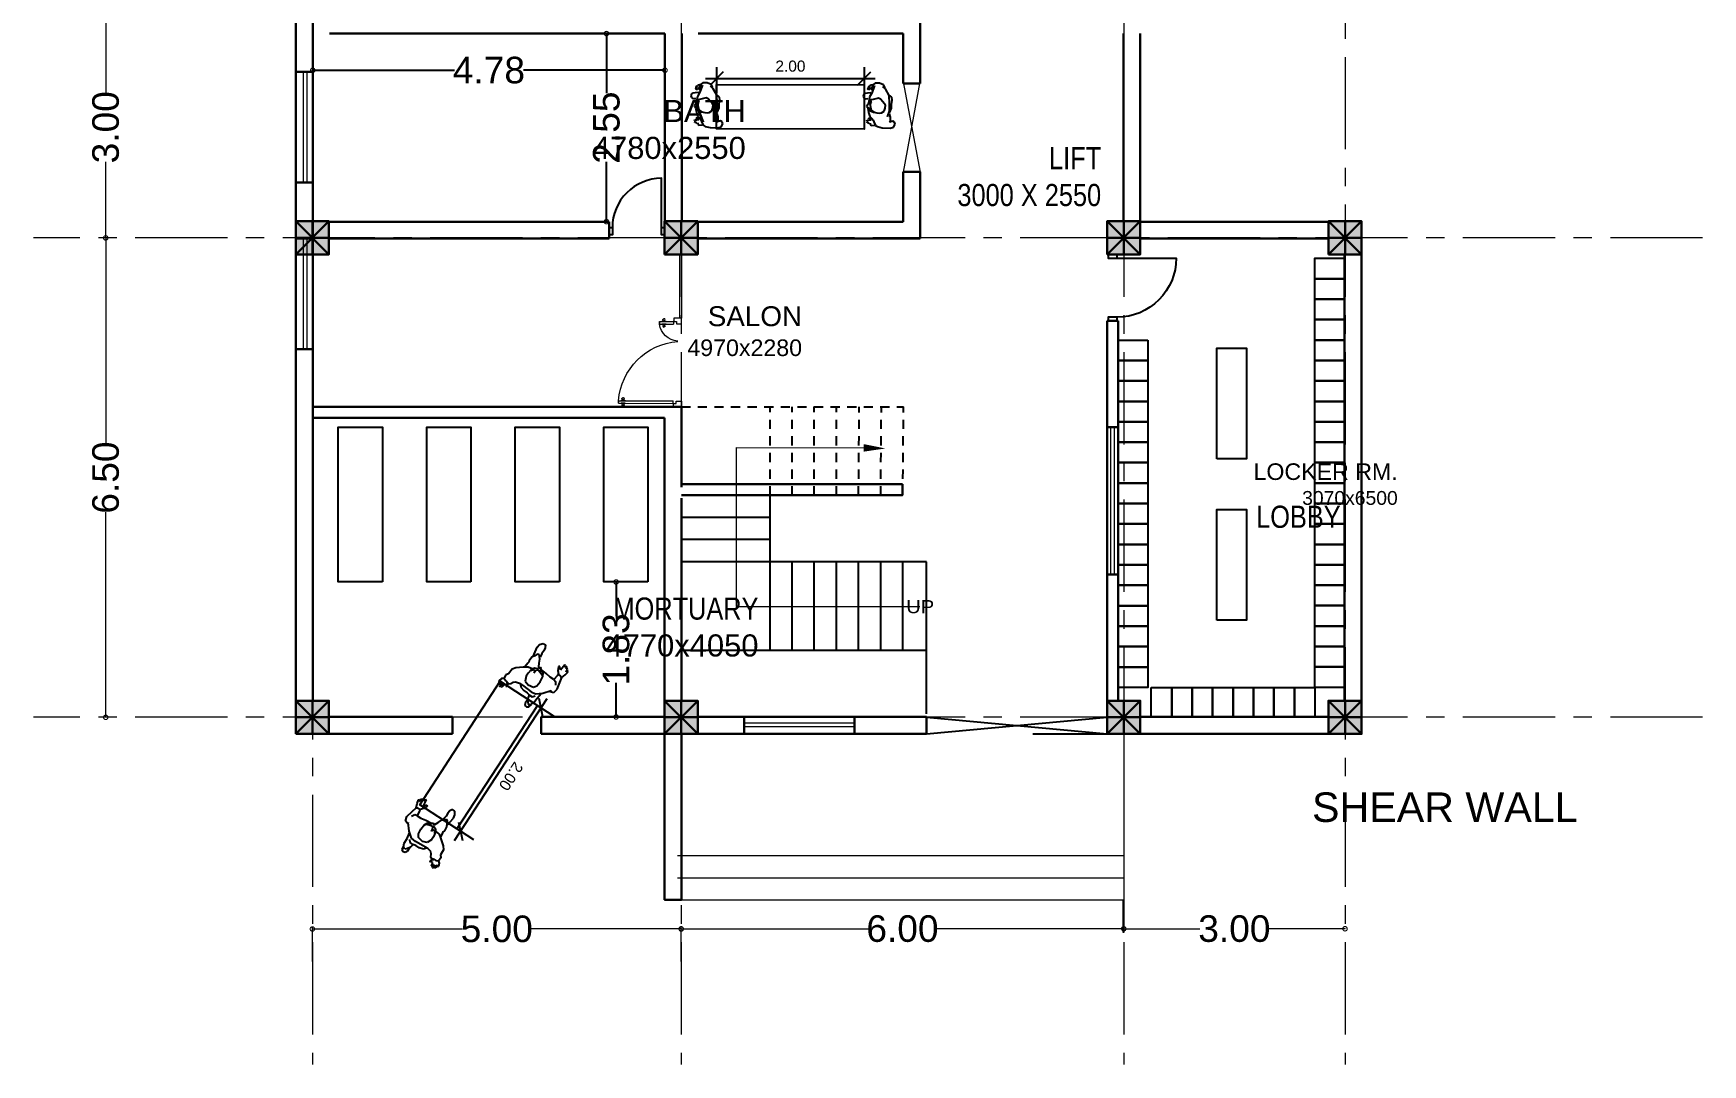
# Model space of a CAD drawing. Header units: metres. Extents: x 319894 to 3389272, y 120 to 6136017.
# Drawn here: x 321311.28 to 321333.91, y 3068001.43 to 3068015.41 of the extents above; entities that cross this region are included whole.
import ezdxf

# ---------------------------------------------------------------- set-up
doc = ezdxf.new("R2010")
doc.units = ezdxf.units.M
doc.header["$MEASUREMENT"] = 0
for name, pattern in [('CENTER', [2, 1.25, -0.25, 0.25, -0.25]), ('DASHED4', [0.1875, 0.125, -0.0625]), ('HIDDEN', [0.375, 0.25, -0.125])]:
    doc.linetypes.add(name, pattern=pattern)
doc.layers.get('Defpoints').update_dxf_attribs({"color": 254})
for name, color, linetype in [('A-TEXT', 7, 'Continuous'), ('door_cad-block.com', 7, 'Continuous'), ('S-DIM', 7, 'Continuous'), ('steps', 23, 'Continuous'), ('TEXT', 255, 'Continuous')]:
    doc.layers.add(name, color=color, linetype=linetype)
for name, color, linetype, lineweight in [('centerline', 255, 'HIDDEN', 5), ('column', 50, 'Continuous', 30), ('DOORS', 4, 'Continuous', 0), ('hatch', 252, 'Continuous', 15), ('Stairs', 31, 'Continuous', 20), ('wall', 4, 'Continuous', 30), ('window-door', 4, 'Continuous', 20)]:
    doc.layers.add(name, color=color, linetype=linetype, lineweight=lineweight)
doc.styles.add('Estilo_Generado_3', font='arial.ttf', dxfattribs={"width": 1.1})
doc.styles.get("Standard").update_dxf_attribs({"font": 'arial.ttf'})
doc.styles.add('TEXTS', font='swissl.ttf')
doc.dimstyles.new('DIMTEXT', dxfattribs={"dimscale": 0.4, "dimtxt": 0.9, "dimasz": 0.3, "dimexe": 0.05, "dimexo": 0.05, "dimgap": 0.05, "dimtad": 0, "dimzin": 1, "dimdsep": 46, "dimtxsty": 'TEXTS', "dimblk": 'DOTSMALL', "dimcen": 0.1, "dimclrd": 256, "dimclre": 6, "dimclrt": 3, "dimadec": 0, "dimazin": 0, "dimtfac": 0.15, "dimtix": 1, "dimtofl": 0, "dimtmove": 1, "dimatfit": 3, "dimldrblk": 'OPEN', "dimfxl": 1, "dimtolj": 1, "dimtzin": 0, "dimarcsym": 0})
doc.dimstyles.get("Standard").update_dxf_attribs({"dimtxt": 0.2, "dimasz": 0.18, "dimexe": 0.2, "dimexo": 0.2, "dimgap": 0.09, "dimtad": 1, "dimzin": 0, "dimdsep": 46, "dimtxsty": 'Standard', "dimblk": 'OBLIQUE', "dimcen": 0.09, "dimdle": 0.15, "dimclrt": 7, "dimadec": 0, "dimazin": 0, "dimtfac": 1, "dimtofl": 0, "dimtmove": 0, "dimatfit": 3, "dimfxl": 0.3, "dimfxlon": 1, "dimtfillclr": 2, "dimtolj": 1, "dimtzin": 0, "dimarcsym": 0})

# ---------------------------------------------------------------- blocks, each defined once
blk = doc.blocks.new('R87')
at = {"color": 0, "linetype": 'ByBlock'}
for p, q in [((-258, 779), (-289, 729)), ((-289, 729), (-275, 693)), ((-275, 693), (-246, 674)), ((-201, 798), (-258, 779)), ((-246, 674), (-191, 690)), ((-205, 669), (-210, 604)), ((-210, 604), (-193, 546)), ((-191, 690), (-205, 669)), ((-64, 789), (-201, 798)), ((-155, 602), (-191, 501)), ((20, 770), (-64, 789)), ((54, 748), (20, 770)), ((85, 686), (54, 748)), ((68, 748), (133, 755)), ((95, 654), (85, 686)), ((121, 628), (95, 654)), ((155, 590), (121, 628)), ((169, 654), (129, 652)), ((129, 652), (141, 635)), ((133, 755), (143, 738)), ((143, 738), (133, 724)), ((133, 724), (167, 722)), ((141, 635), (169, 633)), ((172, 621), (148, 614)), ((174, 520), (155, 590)), ((172, 712), (165, 710)), ((165, 710), (201, 702)), ((167, 722), (172, 712)), ((203, 654), (169, 654)), ((169, 633), (172, 621)), ((201, 695), (189, 681)), ((189, 681), (208, 671)), ((201, 702), (201, 695)), ((208, 671), (203, 654)), ((-227, 381), (-239, 309)), ((-239, 309), (-232, 258)), ((-225, 450), (-227, 381)), ((-191, 530), (-225, 450)), ((-191, 501), (-193, 369)), ((-193, 369), (-186, 227)), ((-117, 448), (-122, 396)), ((-122, 396), (-101, 365)), ((-96, 497), (-117, 448)), ((-101, 365), (-73, 334)), ((-50, 526), (-96, 497)), ((-73, 334), (-33, 289)), ((-16, 536), (-50, 526)), ((28, 528), (-16, 536)), ((52, 522), (28, 528)), ((49, 285), (95, 295)), ((91, 518), (52, 522)), ((129, 482), (80, 515)), ((130, 500), (91, 518)), ((95, 295), (140, 303)), ((124, 333), (143, 359)), ((136, 328), (124, 333)), ((143, 441), (129, 482)), ((156, 483), (130, 500)), ((143, 316), (136, 328)), ((136, 302), (143, 316)), ((140, 303), (164, 326)), ((148, 390), (143, 441)), ((143, 359), (148, 390)), ((155, 246), (172, 328)), ((168, 454), (156, 483)), ((164, 326), (176, 356)), ((174, 441), (168, 454)), ((172, 328), (181, 378)), ((189, 448), (174, 520)), ((181, 433), (174, 441)), ((176, 356), (182, 376)), ((203, 422), (181, 433)), ((182, 376), (195, 391)), ((195, 391), (206, 399)), ((209, 409), (203, 422)), ((206, 399), (209, 409)), ((-232, 258), (-186, 218)), ((-186, 227), (-124, 112)), ((-124, 112), (-76, 67)), ((-116, 93), (-88, 38)), ((-88, 38), (-20, 7)), ((-33, 289), (1, 274)), ((-20, 7), (59, 9)), ((1, 274), (49, 285)), ((59, 9), (97, 35)), ((66, 47), (114, 182)), ((126, 40), (90, 33)), ((97, 35), (114, 88)), ((124, 107), (105, 131)), ((114, 182), (155, 246)), ((114, 88), (124, 107)), ((148, 55), (126, 40)), ((129, 98), (148, 107)), ((193, 179), (131, 174)), ((148, 107), (153, 122)), ((150, 71), (148, 55)), ((172, 88), (150, 71)), ((153, 122), (177, 122)), ((157, 71), (181, 71)), ((189, 105), (172, 88)), ((181, 98), (174, 98)), ((177, 122), (189, 105)), ((181, 71), (181, 98)), ((184, 285), (225, 287)), ((229, 182), (193, 179)), ((225, 287), (251, 266)), ((251, 201), (229, 182)), ((251, 266), (261, 237)), ((261, 237), (251, 201))]:
    blk.add_line(p, q, dxfattribs=at)
blk = doc.blocks.new('_Oblique')
at = {"color": 0, "linetype": 'ByBlock', "lineweight": -2}
blk.add_line((-0.5, -0.5), (0.5, 0.5), dxfattribs=at)
blk = doc.blocks.new('*D839')
at = {"layer": 'Defpoints', "color": 0, "transparency": 16777216}
for p in [(321647.639, 3067899.756), (321649.639, 3067899.752), (321649.639, 3067899.401)]:
    blk.add_point(p, dxfattribs=at)
at = {"layer": 'S-DIM', "color": 0, "lineweight": -2, "transparency": 16777216}
for p, q in [((321647.639, 3067899.556), (321647.639, 3067899.201)), ((321649.639, 3067899.552), (321649.639, 3067899.201)), ((321647.489, 3067899.401), (321649.789, 3067899.401))]:
    blk.add_line(p, q, dxfattribs=at)
at = {"layer": 'S-DIM', "color": 0, "lineweight": -2, "transparency": 16777216, "xscale": 0.18, "yscale": 0.18, "zscale": 0.18, "rotation": 180}
blk.add_blockref('_Oblique', (321647.639, 3067899.401), dxfattribs=at)
at = {"layer": 'S-DIM', "color": 0, "lineweight": -2, "transparency": 16777216, "xscale": 0.18, "yscale": 0.18, "zscale": 0.18}
blk.add_blockref('_Oblique', (321649.639, 3067899.401), dxfattribs=at)
at = {"layer": 'S-DIM', "color": 7, "transparency": 16777216, "insert": (321648.639, 3067899.567), "char_height": 0.15, "attachment_point": 5}
blk.add_mtext('\\A1;2.00', dxfattribs=at)
blk = doc.blocks.new('R94')
at = {"color": 0, "linetype": 'ByBlock'}
for p, q in [((-458, 914), (-467, 898)), ((-467, 898), (-401, 887)), ((-393, 917), (-458, 914)), ((-401, 887), (-448, 882)), ((-431, 947), (-442, 933)), ((-442, 933), (-393, 917)), ((-374, 941), (-431, 947)), ((-390, 974), (-401, 963)), ((-401, 963), (-374, 941)), ((-331, 955), (-390, 974)), ((-306, 922), (-331, 955)), ((-323, 879), (-306, 920)), ((-238, 928), (-306, 922)), ((-195, 895), (-238, 928)), ((-92, 890), (-195, 895)), ((-37, 846), (-92, 890)), ((-448, 882), (-448, 865)), ((-448, 865), (-385, 852)), ((-380, 833), (-401, 814)), ((-401, 814), (-396, 797)), ((-396, 797), (-366, 803)), ((-385, 852), (-380, 833)), ((-366, 803), (-328, 835)), ((-328, 835), (-336, 797)), ((-336, 797), (-317, 770)), ((-325, 835), (-323, 879)), ((-317, 770), (-274, 746)), ((-274, 746), (-241, 716)), ((-233, 621), (-274, 586)), ((-241, 716), (-227, 645)), ((-227, 645), (-227, 550)), ((-59, 616), (-140, 579)), ((6, 616), (-59, 616)), ((44, 746), (-37, 846)), ((77, 602), (6, 616)), ((93, 673), (44, 746)), ((148, 713), (63, 724)), ((70, 599), (104, 575)), ((141, 568), (77, 602)), ((107, 599), (93, 673)), ((172, 711), (148, 713)), ((196, 719), (172, 711)), ((273, 713), (196, 719)), ((324, 683), (273, 713)), ((300, 702), (474, 732)), ((370, 664), (324, 683)), ((327, 575), (362, 607)), ((427, 602), (357, 591)), ((362, 607), (384, 632)), ((384, 632), (370, 664)), ((487, 599), (427, 602)), ((474, 732), (536, 719)), ((542, 607), (487, 599)), ((536, 719), (588, 681)), ((588, 632), (542, 607)), ((588, 681), (588, 632)), ((-502, 352), (-510, 314)), ((-510, 314), (-486, 279)), ((-469, 369), (-502, 352)), ((-390, 366), (-469, 369)), ((-418, 344), (-456, 312)), ((-456, 312), (-431, 271)), ((-369, 374), (-418, 344)), ((-306, 390), (-369, 374)), ((-298, 439), (-306, 385)), ((-306, 385), (-306, 325)), ((-306, 325), (-265, 292)), ((-295, 512), (-298, 439)), ((-274, 586), (-295, 512)), ((-227, 550), (-241, 393)), ((-241, 393), (-230, 306)), ((-230, 306), (-149, 203)), ((-140, 579), (-169, 499)), ((-169, 499), (-150, 400)), ((-150, 400), (-98, 365)), ((-98, 365), (-5, 352)), ((-5, 352), (99, 363)), ((93, 537), (62, 534)), ((62, 534), (107, 529)), ((107, 379), (77, 363)), ((107, 550), (93, 537)), ((99, 363), (151, 391)), ((104, 575), (107, 550)), ((107, 529), (137, 515)), ((123, 417), (107, 379)), ((137, 461), (123, 417)), ((137, 515), (145, 491)), ((145, 491), (137, 461)), ((167, 508), (141, 568)), ((151, 391), (162, 437)), ((158, 249), (175, 344)), ((162, 437), (168, 454)), ((192, 500), (167, 508)), ((168, 454), (196, 467)), ((175, 344), (184, 454)), ((206, 485), (192, 500)), ((196, 507), (199, 518)), ((196, 467), (206, 485)), ((199, 518), (259, 545)), ((259, 545), (327, 575)), ((-486, 279), (-428, 263)), ((-431, 271), (-371, 246)), ((-371, 246), (-276, 241)), ((-276, 241), (-170, 225)), ((-149, 203), (-29, 105)), ((-51, 111), (-32, 51)), ((-29, 105), (-51, 111)), ((-32, 51), (47, 29)), ((47, 29), (169, 56)), ((148, 130), (90, 94)), ((158, 176), (148, 130)), ((158, 173), (158, 249)), ((251, 159), (158, 173)), ((169, 56), (264, 78)), ((281, 157), (251, 159)), ((256, 75), (278, 102)), ((264, 78), (338, 51)), ((278, 102), (281, 149)), ((327, 203), (281, 157)), ((395, 227), (327, 203)), ((338, 51), (406, 37)), ((359, 165), (376, 181)), ((479, 151), (359, 165)), ((376, 181), (408, 208)), ((387, 64), (444, 70)), ((422, 56), (387, 64)), ((408, 208), (395, 227)), ((406, 37), (422, 56)), ((430, 92), (471, 97)), ((449, 89), (430, 92)), ((441, 127), (479, 135)), ((476, 119), (441, 127)), ((444, 70), (449, 89)), ((471, 97), (476, 119)), ((479, 135), (479, 151))]:
    blk.add_line(p, q, dxfattribs=at)
blk = doc.blocks.new('*D838')
at = {"layer": 'Defpoints', "color": 0, "transparency": 16777216}
for p in [(321697.64, 3067904.177), (321699.64, 3067904.177), (321697.64, 3067903.762)]:
    blk.add_point(p, dxfattribs=at)
at = {"layer": 'S-DIM', "color": 0, "lineweight": -2, "transparency": 16777216}
for p, q in [((321697.64, 3067903.977), (321697.64, 3067903.562)), ((321699.64, 3067903.977), (321699.64, 3067903.562)), ((321699.79, 3067903.762), (321697.49, 3067903.762))]:
    blk.add_line(p, q, dxfattribs=at)
at = {"layer": 'S-DIM', "color": 0, "lineweight": -2, "transparency": 16777216, "xscale": 0.18, "yscale": 0.18, "zscale": 0.18, "rotation": 180}
blk.add_blockref('_Oblique', (321697.64, 3067903.762), dxfattribs=at)
at = {"layer": 'S-DIM', "color": 0, "lineweight": -2, "transparency": 16777216, "xscale": 0.18, "yscale": 0.18, "zscale": 0.18}
blk.add_blockref('_Oblique', (321699.64, 3067903.762), dxfattribs=at)
at = {"layer": 'S-DIM', "color": 7, "transparency": 16777216, "insert": (321698.64, 3067903.929), "char_height": 0.15, "attachment_point": 5}
blk.add_mtext('\\A1;2.00', dxfattribs=at)
blk = doc.blocks.new('column')
at = {"layer": 'hatch'}
h = blk.add_hatch(color=256, dxfattribs=at)
h.dxf.hatch_style = 1
h.paths.add_polyline_path([(0, 0), (0.45, 0), (0.45, 0.45), (0, 0.45)])
at = {"layer": 'column'}
for p, q in [((0, 0.45), (0.45, 0)), ((0, 0), (0.45, 0.45)), ((0.225, 0.45), (0.225, 0)), ((0, 0.225), (0.45, 0.225))]:
    blk.add_line(p, q, dxfattribs=at)
blk.add_lwpolyline([(0, 0), (0.45, 0), (0.45, 0.45), (0, 0.45)], close=True, dxfattribs=at)
blk = doc.blocks.new('_DotSmall')
at = {"color": 0, "linetype": 'ByBlock', "const_width": 0.5}
blk.add_lwpolyline([(-0.0625, 0, 1), (0.0625, 0, 1)], format="xyb", close=True, dxfattribs=at)
blk = doc.blocks.new('*D887')
at = {"layer": 'Defpoints', "color": 0, "transparency": 16777216}
for p in [(322135.582, 3068068.094), (322135.582, 3068065.094), (322135.582, 3068065.094)]:
    blk.add_point(p, dxfattribs=at)
at = {"layer": 'S-DIM', "lineweight": -2, "transparency": 16777216}
for p, q in [((322135.582, 3068068.094), (322135.582, 3068067.063)), ((322135.582, 3068065.094), (322135.582, 3068066.126))]:
    blk.add_line(p, q, dxfattribs=at)
at = {"layer": 'S-DIM', "color": 6, "lineweight": -2, "transparency": 16777216}
for p, q in [((322135.602, 3068068.094), (322135.602, 3068068.094)), ((322135.602, 3068065.094), (322135.602, 3068065.094))]:
    blk.add_line(p, q, dxfattribs=at)
at = {"layer": 'S-DIM', "lineweight": -2, "transparency": 16777216, "xscale": 0.12, "yscale": 0.12, "zscale": 0.12}
for p, rotation in [((322135.582, 3068068.094), 90), ((322135.582, 3068065.094), 270)]:
    blk.add_blockref('_DotSmall', p, dxfattribs=dict(at, rotation=rotation))
at = {"layer": 'S-DIM', "color": 3, "transparency": 16777216, "insert": (322135.582, 3068066.594), "char_height": 0.36, "attachment_point": 5, "rotation": 90, "style": 'TEXTS'}
blk.add_mtext('\\A1;3.00', dxfattribs=at)
blk = doc.blocks.new('_Open')
at = {"color": 0, "linetype": 'ByBlock', "lineweight": -2}
for p, q in [((-1, 0.17), (0, 0)), ((-1, -0.17), (0, 0)), ((0, 0), (-1, 0))]:
    blk.add_line(p, q, dxfattribs=at)
blk = doc.blocks.new('*D888')
at = {"layer": 'Defpoints', "color": 0, "transparency": 16777216}
for p in [(322135.582, 3068065.094), (322135.582, 3068058.594), (322135.582, 3068058.594)]:
    blk.add_point(p, dxfattribs=at)
at = {"layer": 'S-DIM', "lineweight": -2, "transparency": 16777216}
for p, q in [((322135.582, 3068065.094), (322135.582, 3068062.312)), ((322135.582, 3068058.594), (322135.582, 3068061.377))]:
    blk.add_line(p, q, dxfattribs=at)
at = {"layer": 'S-DIM', "color": 6, "lineweight": -2, "transparency": 16777216}
for p, q in [((322135.602, 3068065.094), (322135.602, 3068065.094)), ((322135.602, 3068058.594), (322135.602, 3068058.594))]:
    blk.add_line(p, q, dxfattribs=at)
at = {"layer": 'S-DIM', "lineweight": -2, "transparency": 16777216, "xscale": 0.12, "yscale": 0.12, "zscale": 0.12}
for p, rotation in [((322135.582, 3068065.094), 90), ((322135.582, 3068058.594), 270)]:
    blk.add_blockref('_DotSmall', p, dxfattribs=dict(at, rotation=rotation))
at = {"layer": 'S-DIM', "color": 3, "transparency": 16777216, "insert": (322135.582, 3068061.844), "char_height": 0.36, "attachment_point": 5, "rotation": 90, "style": 'TEXTS'}
blk.add_mtext('\\A1;6.50', dxfattribs=at)
blk = doc.blocks.new('*D889')
at = {"layer": 'Defpoints', "color": 0, "transparency": 16777216}
for p in [(322143.384, 3068055.724), (322138.384, 3068055.262), (322143.384, 3068055.262)]:
    blk.add_point(p, dxfattribs=at)
at = {"layer": 'S-DIM', "color": 6, "lineweight": -2, "transparency": 16777216}
for p, q in [((322138.384, 3068055.282), (322138.384, 3068055.744)), ((322143.384, 3068055.282), (322143.384, 3068055.744))]:
    blk.add_line(p, q, dxfattribs=at)
at = {"layer": 'S-DIM', "lineweight": -2, "transparency": 16777216}
for p, q in [((322138.384, 3068055.724), (322140.417, 3068055.724)), ((322143.384, 3068055.724), (322141.352, 3068055.724))]:
    blk.add_line(p, q, dxfattribs=at)
at = {"layer": 'S-DIM', "lineweight": -2, "transparency": 16777216, "xscale": 0.12, "yscale": 0.12, "zscale": 0.12, "rotation": 180}
blk.add_blockref('_DotSmall', (322138.384, 3068055.724), dxfattribs=at)
at = {"layer": 'S-DIM', "lineweight": -2, "transparency": 16777216, "xscale": 0.12, "yscale": 0.12, "zscale": 0.12}
blk.add_blockref('_DotSmall', (322143.384, 3068055.724), dxfattribs=at)
at = {"layer": 'S-DIM', "color": 3, "transparency": 16777216, "insert": (322140.884, 3068055.724), "char_height": 0.36, "attachment_point": 5, "style": 'TEXTS'}
blk.add_mtext('\\A1;5.00', dxfattribs=at)
blk = doc.blocks.new('*D890')
at = {"layer": 'Defpoints', "color": 0, "transparency": 16777216}
for p in [(322149.384, 3068055.727), (322149.384, 3068055.727), (322143.384, 3068055.262)]:
    blk.add_point(p, dxfattribs=at)
at = {"layer": 'S-DIM', "color": 6, "lineweight": -2, "transparency": 16777216}
blk.add_line((322143.384, 3068055.282), (322143.384, 3068055.747), dxfattribs=at)
at = {"layer": 'S-DIM', "lineweight": -2, "transparency": 16777216}
for p, q in [((322143.384, 3068055.727), (322145.917, 3068055.727)), ((322149.384, 3068055.727), (322146.851, 3068055.727))]:
    blk.add_line(p, q, dxfattribs=at)
at = {"layer": 'S-DIM', "lineweight": -2, "transparency": 16777216, "xscale": 0.12, "yscale": 0.12, "zscale": 0.12, "rotation": 180}
blk.add_blockref('_DotSmall', (322143.384, 3068055.727), dxfattribs=at)
at = {"layer": 'S-DIM', "lineweight": -2, "transparency": 16777216, "xscale": 0.12, "yscale": 0.12, "zscale": 0.12}
blk.add_blockref('_DotSmall', (322149.384, 3068055.727), dxfattribs=at)
at = {"layer": 'S-DIM', "color": 3, "transparency": 16777216, "insert": (322146.384, 3068055.727), "char_height": 0.36, "attachment_point": 5, "style": 'TEXTS'}
blk.add_mtext('\\A1;6.00', dxfattribs=at)
blk = doc.blocks.new('*D891')
at = {"layer": 'Defpoints', "color": 0, "transparency": 16777216}
for p in [(322149.384, 3068055.727), (322152.384, 3068055.727), (322152.384, 3068055.727)]:
    blk.add_point(p, dxfattribs=at)
at = {"layer": 'S-DIM', "lineweight": -2, "transparency": 16777216}
for p, q in [((322149.384, 3068055.727), (322150.416, 3068055.727)), ((322152.384, 3068055.727), (322151.353, 3068055.727))]:
    blk.add_line(p, q, dxfattribs=at)
at = {"layer": 'S-DIM', "lineweight": -2, "transparency": 16777216, "xscale": 0.12, "yscale": 0.12, "zscale": 0.12, "rotation": 180}
blk.add_blockref('_DotSmall', (322149.384, 3068055.727), dxfattribs=at)
at = {"layer": 'S-DIM', "lineweight": -2, "transparency": 16777216, "xscale": 0.12, "yscale": 0.12, "zscale": 0.12}
blk.add_blockref('_DotSmall', (322152.384, 3068055.727), dxfattribs=at)
at = {"layer": 'S-DIM', "color": 3, "transparency": 16777216, "insert": (322150.884, 3068055.727), "char_height": 0.36, "attachment_point": 5, "style": 'TEXTS'}
blk.add_mtext('\\A1;3.00', dxfattribs=at)
blk = doc.blocks.new('*D971')
at = {"layer": 'Defpoints', "color": 0, "transparency": 16777216}
for p in [(321319.31, 3068007.975), (321319.178, 3068006.145), (321319.31, 3068006.145)]:
    blk.add_point(p, dxfattribs=at)
at = {"layer": 'S-DIM', "color": 6, "lineweight": -2, "transparency": 16777216}
for p, q in [((321319.29, 3068007.975), (321319.158, 3068007.975)), ((321319.29, 3068006.145), (321319.158, 3068006.145))]:
    blk.add_line(p, q, dxfattribs=at)
at = {"layer": 'S-DIM', "lineweight": -2, "transparency": 16777216}
for p, q in [((321319.178, 3068007.975), (321319.178, 3068007.512)), ((321319.178, 3068006.145), (321319.178, 3068006.608))]:
    blk.add_line(p, q, dxfattribs=at)
at = {"layer": 'S-DIM', "lineweight": -2, "transparency": 16777216, "xscale": 0.12, "yscale": 0.12, "zscale": 0.12}
for p, rotation in [((321319.178, 3068007.975), 90), ((321319.178, 3068006.145), 270)]:
    blk.add_blockref('_DotSmall', p, dxfattribs=dict(at, rotation=rotation))
at = {"layer": 'S-DIM', "color": 3, "transparency": 16777216, "insert": (321319.178, 3068007.06), "char_height": 0.36, "attachment_point": 5, "rotation": 90, "style": 'TEXTS'}
blk.add_mtext('\\A1;1.83', dxfattribs=at)
blk = doc.blocks.new('*U14')
at = {"color": 0}
for points in [[(-900, 0), (-850, 0), (-850, 121), (-900, 121)], [(-50, 0), (0, 0), (0, 121), (-50, 121)]]:
    blk.add_lwpolyline(points, close=True, dxfattribs=at)
at = {"color": 0, "linetype": 'ByBlock', "ltscale": 10}
blk.add_lwpolyline([(-50, 0), (-50, -800, -0.414214), (-850, 0)], format="xyb", dxfattribs=at)
blk = doc.blocks.new('*U835')
at = {"layer": 'DOORS', "linetype": 'Continuous', "lineweight": 0}
for p, q in [((8137.3, -1857.9), (8142, -1857.9)), ((8142.2, -1860), (8142.2, -1861.5)), ((8150.8, -1860), (8142.2, -1860)), ((8150.8, -1861.5), (8142.2, -1861.5)), ((8150.8, -1860), (8150.8, -1861.5)), ((8150.8, -1861.5), (8150.8, -1860)), ((8137.3, -1912), (8142, -1912)), ((8142.2, -1909.9), (8142.2, -1908.4)), ((8175.6, -1908.4), (8142.2, -1908.4)), ((8175.6, -1909.9), (8142.2, -1909.9)), ((8175.6, -1909.9), (8175.6, -1908.4)), ((8175.6, -1908.4), (8175.6, -1909.9))]:
    blk.add_line(p, q, dxfattribs=at)
for points in [[(8142, -1857.9), (8142, -1859.9), (8140.4, -1859.9), (8140.4, -1861.4), (8137.3, -1861.4), (8137.3, -1857.9)], [(8142, -1912), (8142, -1910), (8140.4, -1910), (8140.4, -1908.5), (8137.3, -1908.5), (8137.3, -1912)]]:
    blk.add_lwpolyline(points, dxfattribs=at)
for points in [[(8149.2, -1860), (8146.8, -1860), (8147.9, -1859.6), (8147.9, -1859.4, 0.414214), (8147.8, -1859.3, -0.990713), (8147.9, -1858.3), (8148.2, -1858.3)], [(8149.2, -1861.5), (8146.8, -1861.5), (8147.9, -1861.9), (8147.9, -1862.1, -0.414214), (8147.8, -1862.2, 0.990713), (8147.9, -1863.2), (8148.2, -1863.2)], [(8146.9, -1860), (8149.4, -1860), (8148.3, -1859.6), (8148.3, -1859.4, -0.414214), (8148.4, -1859.3, 0.990713), (8148.2, -1858.3), (8147.9, -1858.3)], [(8146.9, -1861.5), (8149.4, -1861.5), (8148.3, -1861.9), (8148.3, -1862.1, 0.414214), (8148.4, -1862.2, -0.990713), (8148.2, -1863.2), (8147.9, -1863.2)], [(8174.1, -1908.4), (8171.6, -1908.4), (8172.7, -1907.9), (8172.7, -1907.8, 0.414214), (8172.6, -1907.7, -0.990713), (8172.7, -1906.6), (8173.1, -1906.6)], [(8174.1, -1909.9), (8171.6, -1909.9), (8172.7, -1910.3), (8172.7, -1910.5, -0.414214), (8172.6, -1910.6, 0.990713), (8172.7, -1911.6), (8173.1, -1911.6)], [(8171.7, -1908.4), (8174.2, -1908.4), (8173.1, -1907.9), (8173.1, -1907.8, -0.414214), (8173.2, -1907.7, 0.990713), (8173.1, -1906.6), (8172.7, -1906.6)], [(8171.7, -1909.9), (8174.2, -1909.9), (8173.1, -1910.3), (8173.1, -1910.5, 0.414214), (8173.2, -1910.6, -0.990713), (8173.1, -1911.6), (8172.7, -1911.6)]]:
    blk.add_lwpolyline(points, format="xyb", dxfattribs=at)
for points in [[(8148, -1858.2), (8148, -1858.3), (8148.2, -1858.3), (8148.2, -1858.2)], [(8148, -1863.4), (8148, -1863.2), (8148.2, -1863.2), (8148.2, -1863.4)], [(8172.8, -1906.5), (8172.8, -1906.6), (8173, -1906.6), (8173, -1906.5)], [(8172.8, -1911.7), (8172.8, -1911.6), (8173, -1911.6), (8173, -1911.7)]]:
    blk.add_lwpolyline(points, close=True, dxfattribs=at)
for centre in [(8142.2, -1859.9), (8142.2, -1910)]:
    blk.add_circle(centre, 0.165, dxfattribs=at)
at = {"layer": 'window-door'}
for centre, radius, start, end in [((8138.7, -1859.8), 12.2, 274.3787, 351.9271), ((8136.2, -1911.5), 39.6, 4.4787, 84.983)]:
    blk.add_arc(centre, radius, start, end, dxfattribs=at)
blk = doc.blocks.new('*D981')
at = {"layer": 'Defpoints', "color": 0, "transparency": 16777216}
for p in [(321315.065, 3068015.165), (321319.84, 3068015.165), (321319.84, 3068014.913)]:
    blk.add_point(p, dxfattribs=at)
at = {"layer": 'S-DIM', "color": 6, "lineweight": -2, "transparency": 16777216}
for p, q in [((321315.065, 3068015.145), (321315.065, 3068014.893)), ((321319.84, 3068015.145), (321319.84, 3068014.893))]:
    blk.add_line(p, q, dxfattribs=at)
at = {"layer": 'S-DIM', "lineweight": -2, "transparency": 16777216}
for p, q in [((321315.065, 3068014.913), (321316.986, 3068014.913)), ((321319.84, 3068014.913), (321317.92, 3068014.913))]:
    blk.add_line(p, q, dxfattribs=at)
at = {"layer": 'S-DIM', "lineweight": -2, "transparency": 16777216, "xscale": 0.12, "yscale": 0.12, "zscale": 0.12, "rotation": 180}
blk.add_blockref('_DotSmall', (321315.065, 3068014.913), dxfattribs=at)
at = {"layer": 'S-DIM', "lineweight": -2, "transparency": 16777216, "xscale": 0.12, "yscale": 0.12, "zscale": 0.12}
blk.add_blockref('_DotSmall', (321319.84, 3068014.913), dxfattribs=at)
at = {"layer": 'S-DIM', "color": 3, "transparency": 16777216, "insert": (321317.453, 3068014.913), "char_height": 0.36, "attachment_point": 5, "style": 'TEXTS'}
blk.add_mtext('\\A1;4.78', dxfattribs=at)
blk = doc.blocks.new('*D972')
at = {"layer": 'Defpoints', "color": 0, "transparency": 16777216}
for p in [(321318.454, 3068015.41), (321319.047, 3068015.41), (321318.454, 3068012.86)]:
    blk.add_point(p, dxfattribs=at)
at = {"layer": 'S-DIM', "color": 6, "lineweight": -2, "transparency": 16777216}
for p, q in [((321318.474, 3068015.41), (321319.067, 3068015.41)), ((321318.474, 3068012.86), (321319.067, 3068012.86))]:
    blk.add_line(p, q, dxfattribs=at)
at = {"layer": 'S-DIM', "lineweight": -2, "transparency": 16777216}
for p, q in [((321319.047, 3068015.41), (321319.047, 3068014.602)), ((321319.047, 3068012.86), (321319.047, 3068013.669))]:
    blk.add_line(p, q, dxfattribs=at)
at = {"layer": 'S-DIM', "lineweight": -2, "transparency": 16777216, "xscale": 0.12, "yscale": 0.12, "zscale": 0.12}
for p, rotation in [((321319.047, 3068015.41), 90), ((321319.047, 3068012.86), 270)]:
    blk.add_blockref('_DotSmall', p, dxfattribs=dict(at, rotation=rotation))
at = {"layer": 'S-DIM', "color": 3, "transparency": 16777216, "insert": (321319.047, 3068014.135), "char_height": 0.36, "attachment_point": 5, "rotation": 90, "style": 'TEXTS'}
blk.add_mtext('\\A1;2.55', dxfattribs=at)
blk = doc.blocks.new('*U950')
at = {"color": 0, "linetype": 'ByBlock', "ltscale": 10}
blk.add_lwpolyline([(-50, 0), (-50, 800, 0.414214), (-850, 0)], format="xyb", dxfattribs=at)
at = {"color": 0}
for points in [[(-900, 0), (-850, 0), (-850, -121), (-900, -121)], [(-50, 0), (0, 0), (0, -121), (-50, -121)]]:
    blk.add_lwpolyline(points, close=True, dxfattribs=at)
blk = doc.blocks.new('STRE')
at = {"layer": 'steps'}
blk.add_lwpolyline([(321649.639, 3067899.312), (321649.639, 3067898.712), (321647.639, 3067898.717), (321647.639, 3067899.317)], close=True, dxfattribs=at)
at = {"xscale": 0.0007747039203470117, "yscale": 0.0007747039203470117, "zscale": 0.0007747039203470117, "rotation": 180.3259778437039}
for p in [(321647.496, 3067899.348), (321649.832, 3067899.344)]:
    blk.add_blockref('R87', p, dxfattribs=at)
at = {"layer": 'S-DIM'}
dim = blk.add_linear_dim(base=(321649.639, 3067899.401), p1=(321647.639, 3067899.756), p2=(321649.639, 3067899.752), dimstyle='Standard', dxfattribs=at)
dim.commit()
dim.dimension.update_dxf_attribs({"geometry": '*D839', "text_midpoint": (321648.639, 3067899.567)})
blk = doc.blocks.new('STR')
at = {"layer": 'steps'}
blk.add_lwpolyline([(321699.64, 3067903.703), (321699.64, 3067903.103), (321697.64, 3067903.103), (321697.64, 3067903.703)], close=True, dxfattribs=at)
at = {"xscale": 0.0007699896977079835, "yscale": 0.0007699896977079835, "zscale": 0.0007699896977079835, "rotation": 180}
blk.add_blockref('R94', (321697.346, 3067903.832), dxfattribs=at)
at = {"xscale": -0.0007699896977079835, "yscale": 0.0007699896977079835, "zscale": 0.0007699896977079835}
blk.add_blockref('R94', (321699.904, 3067903.023), dxfattribs=at)
at = {"layer": 'S-DIM'}
dim = blk.add_linear_dim(base=(321697.64, 3067903.762), p1=(321699.64, 3067904.177), p2=(321697.64, 3067904.177), dimstyle='Standard', dxfattribs=at)
dim.commit()
dim.dimension.update_dxf_attribs({"geometry": '*D838', "text_midpoint": (321698.64, 3067903.929)})
blk = doc.blocks.new('BGRID')
at = {"layer": 'centerline', "linetype": 'CENTER'}
for p, q in [((322138.384, 3068091.545), (322138.384, 3068053.885)), ((322143.384, 3068091.545), (322143.384, 3068053.885)), ((322149.384, 3068091.545), (322149.384, 3068053.885)), ((322152.384, 3068091.545), (322152.384, 3068053.885)), ((322157.232, 3068065.094), (322134.601, 3068065.094)), ((322157.232, 3068065.094), (322134.601, 3068065.094)), ((322157.232, 3068058.594), (322134.601, 3068058.594))]:
    blk.add_line(p, q, dxfattribs=at)
at = {"layer": 'wall'}
for p in [(322138.159, 3068064.869), (322143.159, 3068064.869), (322149.159, 3068064.869), (322152.159, 3068064.869), (322138.159, 3068058.369), (322143.159, 3068058.369), (322149.159, 3068058.369), (322152.159, 3068058.369)]:
    blk.add_blockref('column', p, dxfattribs=at)
at = {"layer": 'S-DIM'}
for base, p1, p2, picture, middle in [((322135.582, 3068065.094), (322135.582, 3068068.094), (322135.582, 3068065.094), '*D887', (322135.582, 3068066.594)), ((322135.582, 3068058.594), (322135.582, 3068065.094), (322135.582, 3068058.594), '*D888', (322135.582, 3068061.844))]:
    dim = blk.add_linear_dim(base=base, p1=p1, p2=p2, angle=90, dimstyle='DIMTEXT', dxfattribs=at)
    dim.commit()
    dim.dimension.update_dxf_attribs({"geometry": picture, "text_midpoint": middle})
for base, p1, p2, picture, middle in [((322143.384, 3068055.724), (322138.384, 3068055.262), (322143.384, 3068055.262), '*D889', (322140.884, 3068055.724)), ((322149.384, 3068055.727), (322143.384, 3068055.262), (322149.384, 3068055.727), '*D890', (322146.384, 3068055.727)), ((322152.384, 3068055.727), (322149.384, 3068055.727), (322152.384, 3068055.727), '*D891', (322150.884, 3068055.727))]:
    dim = blk.add_linear_dim(base=base, p1=p1, p2=p2, dimstyle='DIMTEXT', dxfattribs=at)
    dim.commit()
    dim.dimension.update_dxf_attribs({"geometry": picture, "text_midpoint": middle})

msp = doc.modelspace()

# ---------------------------------------------------------------- linework, layer by layer
at = {"layer": 'Defpoints'}
for points in [[(321316.96, 3068006.146), (321315.279, 3068006.146)], [(321318.358, 3068006.146), (321318.16, 3068006.146)]]:
    msp.add_lwpolyline(points, dxfattribs=at)
at = {"layer": 'Stairs'}
for p, q in [((321323.297, 3068014.755), (321323.068, 3068013.529)), ((321323.068, 3068014.755), (321323.298, 3068013.529)), ((321320.807, 3068009.8), (321322.535, 3068009.793)), ((321320.807, 3068009.8), (321320.807, 3068007.644)), ((321320.807, 3068007.644), (321323.295, 3068007.644)), ((321320.009, 3068004.265), (321326.06, 3068004.265)), ((321320.009, 3068003.965), (321326.06, 3068003.965)), ((321320.009, 3068003.665), (321326.06, 3068003.665))]:
    msp.add_line(p, q, dxfattribs=at)
msp.add_lwpolyline([(321322.828, 3068009.785, 0, 0.102, 0), (321322.535, 3068009.793, 0.102, 0.102, 0)], format="xyseb", dxfattribs=at)
msp.add_lwpolyline([(321326.06, 3068005.915), (321326.06, 3068003.221), (321326.054, 3068003.221), (321326.054, 3068003.671)], dxfattribs=at)
at = {"layer": 'steps', "color": 251, "linetype": 'DASHED4'}
for p, q in [((321320.06, 3068010.35), (321323.075, 3068010.35)), ((321321.265, 3068009.15), (321321.265, 3068010.35)), ((321321.565, 3068009.15), (321321.565, 3068010.35)), ((321321.865, 3068009.15), (321321.865, 3068010.35)), ((321322.165, 3068009.15), (321322.165, 3068010.35)), ((321322.465, 3068009.15), (321322.475, 3068010.35)), ((321322.765, 3068009.15), (321322.775, 3068010.35)), ((321323.065, 3068009.15), (321323.075, 3068010.35)), ((321323.065, 3068009.15), (321321.265, 3068009.15))]:
    msp.add_line(p, q, dxfattribs=at)
at = {"layer": 'steps'}
for p, q in [((321321.265, 3068007.05), (321321.265, 3068009.15)), ((321321.265, 3068008.85), (321320.065, 3068008.85)), ((321321.265, 3068008.55), (321320.065, 3068008.55)), ((321321.265, 3068008.25), (321320.065, 3068008.25)), ((321323.388, 3068008.25), (321321.265, 3068008.25)), ((321321.565, 3068007.05), (321321.565, 3068008.25)), ((321321.865, 3068007.05), (321321.865, 3068008.25)), ((321322.165, 3068007.05), (321322.165, 3068008.25)), ((321322.465, 3068007.05), (321322.465, 3068008.25)), ((321322.765, 3068007.05), (321322.765, 3068008.25)), ((321323.065, 3068007.05), (321323.065, 3068008.25)), ((321323.388, 3068006.185), (321323.388, 3068008.25)), ((321320.065, 3068007.05), (321323.388, 3068007.05)), ((321323.065, 3068006.14), (321323.065, 3068006.134)), ((321323.388, 3068006.14), (321325.835, 3068005.915)), ((321323.388, 3068005.915), (321325.835, 3068006.14))]:
    msp.add_line(p, q, dxfattribs=at)
for points in [[(321329.05, 3068012.363), (321329.05, 3068012.086), (321328.65, 3068012.086), (321328.65, 3068012.363)], [(321329.05, 3068012.086), (321329.05, 3068011.809), (321328.65, 3068011.809), (321328.65, 3068012.086)], [(321329.05, 3068011.809), (321329.05, 3068011.532), (321328.65, 3068011.532), (321328.65, 3068011.809)], [(321329.05, 3068011.532), (321329.05, 3068011.255), (321328.65, 3068011.255), (321328.65, 3068011.532)], [(321326.385, 3068011.255), (321326.385, 3068010.978), (321325.985, 3068010.978), (321325.985, 3068011.255)], [(321329.05, 3068011.255), (321329.05, 3068010.978), (321328.65, 3068010.978), (321328.65, 3068011.255)], [(321326.385, 3068010.978), (321326.385, 3068010.701), (321325.985, 3068010.701), (321325.985, 3068010.978)], [(321329.05, 3068010.978), (321329.05, 3068010.701), (321328.65, 3068010.701), (321328.65, 3068010.978)], [(321326.385, 3068010.701), (321326.385, 3068010.424), (321325.985, 3068010.424), (321325.985, 3068010.701)], [(321329.05, 3068010.701), (321329.05, 3068010.424), (321328.65, 3068010.424), (321328.65, 3068010.701)], [(321326.385, 3068010.424), (321326.385, 3068010.147), (321325.985, 3068010.147), (321325.985, 3068010.424)], [(321329.05, 3068010.424), (321329.05, 3068010.147), (321328.65, 3068010.147), (321328.65, 3068010.424)], [(321316.01, 3068007.975), (321315.41, 3068007.975), (321315.41, 3068010.075), (321316.01, 3068010.075)], [(321317.21, 3068007.975), (321316.61, 3068007.975), (321316.61, 3068010.075), (321317.21, 3068010.075)], [(321318.41, 3068007.975), (321317.81, 3068007.975), (321317.81, 3068010.075), (321318.41, 3068010.075)], [(321319.61, 3068007.975), (321319.01, 3068007.975), (321319.01, 3068010.075), (321319.61, 3068010.075)], [(321326.385, 3068010.147), (321326.385, 3068009.87), (321325.985, 3068009.87), (321325.985, 3068010.147)], [(321329.05, 3068010.147), (321329.05, 3068009.87), (321328.65, 3068009.87), (321328.65, 3068010.147)], [(321326.385, 3068009.87), (321326.385, 3068009.593), (321325.985, 3068009.593), (321325.985, 3068009.87)], [(321329.05, 3068009.87), (321329.05, 3068009.593), (321328.65, 3068009.593), (321328.65, 3068009.87)], [(321326.385, 3068009.593), (321326.385, 3068009.316), (321325.985, 3068009.316), (321325.985, 3068009.593)], [(321329.05, 3068009.593), (321329.05, 3068009.316), (321328.65, 3068009.316), (321328.65, 3068009.593)], [(321326.385, 3068009.316), (321326.385, 3068009.039), (321325.985, 3068009.039), (321325.985, 3068009.316)], [(321329.05, 3068009.316), (321329.05, 3068009.039), (321328.65, 3068009.039), (321328.65, 3068009.316)], [(321326.385, 3068009.039), (321326.385, 3068008.762), (321325.985, 3068008.762), (321325.985, 3068009.039)], [(321329.05, 3068009.039), (321329.05, 3068008.762), (321328.65, 3068008.762), (321328.65, 3068009.039)], [(321326.385, 3068008.762), (321326.385, 3068008.484), (321325.985, 3068008.484), (321325.985, 3068008.762)], [(321329.05, 3068008.762), (321329.05, 3068008.485), (321328.65, 3068008.485), (321328.65, 3068008.762)], [(321326.385, 3068008.484), (321326.385, 3068008.207), (321325.985, 3068008.207), (321325.985, 3068008.484)], [(321329.05, 3068008.485), (321329.05, 3068008.208), (321328.65, 3068008.208), (321328.65, 3068008.485)], [(321326.385, 3068008.207), (321326.385, 3068007.93), (321325.985, 3068007.93), (321325.985, 3068008.207)], [(321329.05, 3068008.208), (321329.05, 3068007.931), (321328.65, 3068007.931), (321328.65, 3068008.208)], [(321326.385, 3068007.93), (321326.385, 3068007.653), (321325.985, 3068007.653), (321325.985, 3068007.93)], [(321329.05, 3068007.931), (321329.05, 3068007.654), (321328.65, 3068007.654), (321328.65, 3068007.931)], [(321326.385, 3068007.653), (321326.385, 3068007.376), (321325.985, 3068007.376), (321325.985, 3068007.653)], [(321329.05, 3068007.654), (321329.05, 3068007.377), (321328.65, 3068007.377), (321328.65, 3068007.654)], [(321326.385, 3068007.376), (321326.385, 3068007.099), (321325.985, 3068007.099), (321325.985, 3068007.376)], [(321329.05, 3068007.377), (321329.05, 3068007.1), (321328.65, 3068007.1), (321328.65, 3068007.377)], [(321326.385, 3068007.099), (321326.385, 3068006.822), (321325.985, 3068006.822), (321325.985, 3068007.099)], [(321329.05, 3068007.1), (321329.05, 3068006.823), (321328.65, 3068006.823), (321328.65, 3068007.1)], [(321326.385, 3068006.822), (321326.385, 3068006.545), (321325.985, 3068006.545), (321325.985, 3068006.822)], [(321329.05, 3068006.823), (321329.05, 3068006.546), (321328.65, 3068006.546), (321328.65, 3068006.823)], [(321326.434, 3068006.545), (321326.711, 3068006.545), (321326.711, 3068006.145), (321326.434, 3068006.145)], [(321326.711, 3068006.545), (321326.988, 3068006.545), (321326.988, 3068006.145), (321326.711, 3068006.145)], [(321326.988, 3068006.545), (321327.265, 3068006.545), (321327.265, 3068006.145), (321326.988, 3068006.145)], [(321327.265, 3068006.546), (321327.542, 3068006.546), (321327.542, 3068006.146), (321327.265, 3068006.146)], [(321327.542, 3068006.545), (321327.819, 3068006.545), (321327.819, 3068006.145), (321327.542, 3068006.145)], [(321327.819, 3068006.545), (321328.096, 3068006.545), (321328.096, 3068006.145), (321327.819, 3068006.145)], [(321328.096, 3068006.545), (321328.373, 3068006.545), (321328.373, 3068006.145), (321328.096, 3068006.145)], [(321328.373, 3068006.546), (321328.65, 3068006.546), (321328.65, 3068006.146), (321328.373, 3068006.146)]]:
    msp.add_lwpolyline(points, close=True, dxfattribs=at)
for points in [[(321327.323, 3068009.646), (321327.323, 3068011.146), (321327.723, 3068011.146), (321327.723, 3068009.646), (321327.323, 3068009.646)], [(321327.323, 3068007.458), (321327.323, 3068008.958), (321327.723, 3068008.958), (321327.723, 3068007.458), (321327.323, 3068007.458)]]:
    msp.add_lwpolyline(points, dxfattribs=at)
at = {"layer": 'TEXT'}
msp.add_line((321324.829, 3068005.915), (321329.279, 3068005.916), dxfattribs=at)
at = {"layer": 'wall'}
for p, q in [((321323.3, 3068015.64), (321323.3, 3068014.735)), ((321315.29, 3068015.41), (321319.84, 3068015.41)), ((321319.84, 3068012.86), (321319.84, 3068015.41)), ((321320.07, 3068012.86), (321320.07, 3068015.41)), ((321320.29, 3068015.41), (321323.07, 3068015.41)), ((321323.07, 3068015.41), (321323.07, 3068014.735)), ((321326.055, 3068015.41), (321326.055, 3068012.86)), ((321326.285, 3068015.41), (321326.285, 3068012.86)), ((321314.835, 3068014.89), (321315.065, 3068014.89)), ((321323.3, 3068014.735), (321323.07, 3068014.735)), ((321314.835, 3068013.39), (321315.065, 3068013.39)), ((321323.07, 3068013.535), (321323.07, 3068012.86)), ((321323.3, 3068013.535), (321323.07, 3068013.535)), ((321323.3, 3068013.535), (321323.3, 3068012.63)), ((321315.29, 3068012.86), (321319.085, 3068012.86)), ((321319.085, 3068012.63), (321319.085, 3068012.86)), ((321320.29, 3068012.86), (321323.07, 3068012.86)), ((321326.29, 3068012.86), (321328.84, 3068012.86)), ((321314.835, 3068012.63), (321315.065, 3068012.63)), ((321315.29, 3068012.63), (321319.085, 3068012.63)), ((321320.29, 3068012.63), (321323.3, 3068012.63)), ((321323.07, 3068012.64), (321323.07, 3068012.63)), ((321326.29, 3068012.63), (321328.84, 3068012.63)), ((321325.835, 3068011.515), (321325.835, 3068006.365)), ((321325.835, 3068011.515), (321325.985, 3068011.515)), ((321325.985, 3068011.515), (321325.985, 3068006.365)), ((321314.835, 3068011.13), (321315.065, 3068011.13)), ((321315.065, 3068010.35), (321320.065, 3068010.35)), ((321320.065, 3068010.35), (321320.065, 3068009.26)), ((321315.065, 3068010.2), (321319.835, 3068010.2)), ((321319.835, 3068010.2), (321319.835, 3068006.365)), ((321325.835, 3068010.075), (321325.985, 3068010.075)), ((321323.062, 3068009.3), (321320.06, 3068009.3)), ((321323.062, 3068009.15), (321323.062, 3068009.3)), ((321323.062, 3068009.15), (321320.065, 3068009.15)), ((321320.065, 3068009.11), (321320.065, 3068006.365)), ((321325.835, 3068008.075), (321325.985, 3068008.075)), ((321316.96, 3068006.146), (321316.96, 3068005.915)), ((321318.16, 3068005.915), (321318.16, 3068006.146)), ((321320.912, 3068005.916), (321320.912, 3068006.135)), ((321322.412, 3068005.916), (321322.412, 3068006.135)), ((321323.388, 3068006.145), (321323.388, 3068005.915))]:
    msp.add_line(p, q, dxfattribs=at)
for points in [[(321314.835, 3068006.365), (321314.835, 3068023.415)], [(321315.065, 3068006.365), (321315.065, 3068023.415)], [(321329.055, 3068012.415), (321329.055, 3068006.365)], [(321329.285, 3068012.415), (321329.285, 3068006.365)], [(321316.96, 3068006.145), (321315.285, 3068006.145)], [(321319.835, 3068006.145), (321318.16, 3068006.145)], [(321320.06, 3068005.916), (321320.066, 3068005.916), (321320.066, 3068003.666), (321319.836, 3068003.666), (321319.836, 3068006.14)], [(321323.388, 3068006.145), (321320.285, 3068006.145)], [(321328.835, 3068006.146), (321326.279, 3068006.145)], [(321316.96, 3068005.915), (321315.285, 3068005.915)], [(321319.835, 3068005.915), (321318.16, 3068005.915)], [(321323.388, 3068005.915), (321320.285, 3068005.915)], [(321328.836, 3068005.916), (321326.285, 3068005.915)]]:
    msp.add_lwpolyline(points, dxfattribs=at)
at = {"layer": 'window-door'}
for p, q in [((321314.935, 3068014.89), (321314.935, 3068013.39)), ((321314.985, 3068014.89), (321314.985, 3068013.39)), ((321314.935, 3068012.63), (321314.935, 3068011.13)), ((321314.985, 3068012.63), (321314.985, 3068011.13)), ((321320.035, 3068012.415), (321320.035, 3068011.55)), ((321320.065, 3068012.415), (321320.065, 3068011.55)), ((321325.88, 3068010.075), (321325.88, 3068008.075)), ((321325.93, 3068010.075), (321325.93, 3068008.075)), ((321320.912, 3068006.066), (321322.412, 3068006.066)), ((321320.912, 3068006.016), (321322.412, 3068006.016))]:
    msp.add_line(p, q, dxfattribs=at)

# ---------------------------------------------------------------- block references
msp.add_blockref('STRE', (-327.098, 115.401))
at = {"rotation": 236.881431352054}
msp.add_blockref('STR', (-2072412.1, 5013662.536), dxfattribs=at)
at = {"layer": 'centerline'}
msp.add_blockref('BGRID', (-823.324, -52.454), dxfattribs=at)
at = {"layer": 'door_cad-block.com'}
for name, p, xscale, yscale, zscale, rotation in [('*U14', (321319.835, 3068012.781), -0.0008333333318616672, 0.0008333333318616672, 0.0008333333318616672, 180.0000001216189), ('*U950', (321325.971, 3068012.415), -0.0009999897434434884, 0.0009999897434434884, 0.0009999897434434884, 270)]:
    msp.add_blockref(name, p, dxfattribs=dict(at, xscale=xscale, yscale=yscale, zscale=zscale, rotation=rotation))
at = {"layer": 'window-door', "xscale": -0.0222163707725234, "yscale": 0.0222163707725234, "zscale": 0.0222163707725234, "rotation": 359.8158668868876}
msp.add_blockref('*U835', (321500.979, 3068052.246), dxfattribs=at)

# ---------------------------------------------------------------- texts
at = {"layer": 'A-TEXT', "linetype": 'Continuous', "lineweight": 0, "insert": (321323.301, 3068007.639), "char_height": 0.1778, "width": 3.73442, "attachment_point": 5, "rotation": 0.0011, "line_spacing_factor": 0.884458, "style": 'Estilo_Generado_3'}
msp.add_mtext('\\A1;UP', dxfattribs=at)
at = {"layer": 'TEXT', "linetype": 'Continuous', "attachment_point": 9, "rotation": 359.9991}
for s, insert, char_height, width in [('BATH\\P4780x2550', (321320.936, 3068013.706), 0.3, 8.64196), ('{\\fArial Narrow|b0|i0|c0|p34;LIFT\\P3000 X 2550}', (321325.754, 3068013.067), 0.3, 8.64196), ('{\\H0.9x;SALON\\P\\H0.83333x;4970x2280}', (321321.699, 3068011.035), 0.3, 8.64196), ('{\\H0.9x;LOCKER RM.\\P\\H0.83333x;3070x6500}', (321329.775, 3068009.018), 0.25, 4.3253), ('{\\fArial Narrow|b0|i0|c0|p34;LOBBY}', (321329.001, 3068008.705), 0.3, 8.64196), ('{\\fArial Narrow|b0|i0|c0|p34;MORTUARY\\P}4770x4050', (321321.108, 3068006.96), 0.3, 8.64196), ('SHEAR WALL', (321332.214, 3068004.716), 0.4, 8.64196)]:
    msp.add_mtext(s, dxfattribs=dict(at, insert=insert, char_height=char_height, width=width))

# ---------------------------------------------------------------- dimensions: what is measured, and where the dimension line sits
at = {"layer": 'S-DIM'}
for p1, p2, distance, picture, middle in [((321318.454, 3068012.86), (321318.454, 3068015.41), -0.592, '*D972', (321319.047, 3068014.135)), ((321315.065313, 3068015.165089), (321319.840314, 3068015.165089), -0.252131, '*D981', (321317.452814, 3068014.912957))]:
    dim = msp.add_aligned_dim(p1=p1, p2=p2, distance=distance, dimstyle='DIMTEXT', dxfattribs=at)
    dim.commit()
    dim.dimension.update_dxf_attribs({"geometry": picture, "text_midpoint": middle})
dim = msp.add_linear_dim(base=(321319.178, 3068006.145), p1=(321319.31, 3068007.975), p2=(321319.31, 3068006.145), angle=90, dimstyle='DIMTEXT', dxfattribs=at)
dim.commit()
dim.dimension.update_dxf_attribs({"geometry": '*D971', "text_midpoint": (321319.178, 3068007.06)})

doc.saveas('drawing.dxf')
